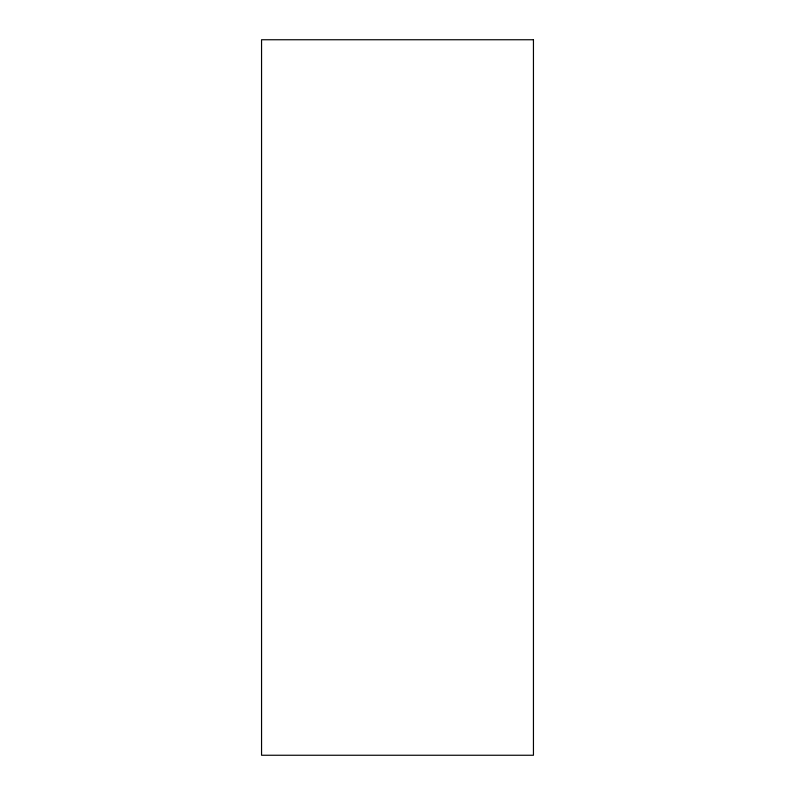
<?xml version="1.0" encoding="UTF-8"?>
<svg xmlns="http://www.w3.org/2000/svg" width="795" height="795" viewBox="0 0 795 795"><rect width="100%" height="100%" fill="white"/><g stroke="black" fill="none" stroke-linecap="round" stroke-linejoin="round"><path stroke-width="1.19" d="M533.445 39.75L261.555 39.75L261.555 755.25L533.445 755.25L533.445 39.75"/></g></svg>
